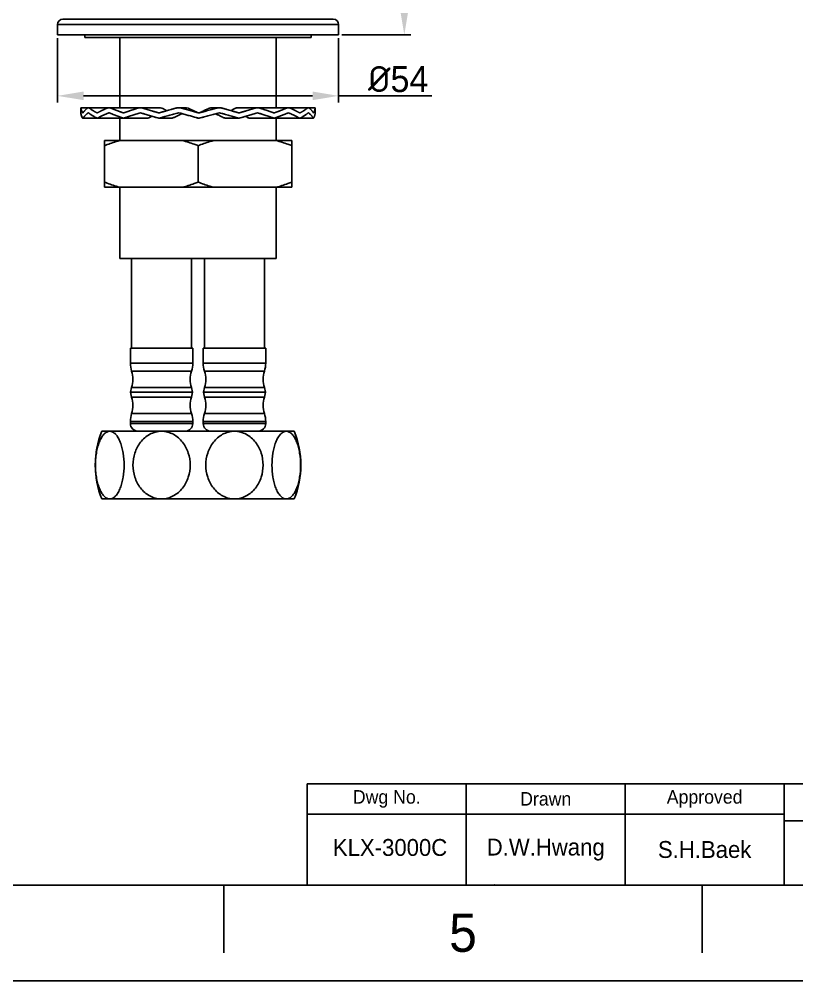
# Model space of a CAD drawing. Extents: x 9520 to 10292, y -16148 to -15602.
# Drawn here: x 9866.9 to 10016.3, y -16148.1 to -15963.3 of the extents above; entities that cross this region are included whole.
import ezdxf

# ---------------------------------------------------------------- set-up
doc = ezdxf.new("R2010")
doc.units = 0
doc.header["$MEASUREMENT"] = 0
doc.layers.get('0').update_dxf_attribs({"linetype": 'CONTINUOUS'})
doc.layers.get('DEFPOINTS').update_dxf_attribs({"linetype": 'CONTINUOUS'})
for name, color, linetype in [('02___PRT_ALL_AXES', 7, 'CONTINUOUS'), ('DIM', 2, 'CONTINUOUS'), ('FORM', 7, 'CONTINUOUS'), ('TEXT', 2, 'CONTINUOUS')]:
    doc.layers.add(name, color=color, linetype=linetype)
doc.styles.get("Standard").update_dxf_attribs({"font": 'Gulim.ttf'})
doc.dimstyles.new('ISO-25', dxfattribs={"dimtxt": 2.5, "dimasz": 2.5, "dimexe": 1.25, "dimexo": 0.625, "dimtad": 1, "dimdec": 1, "dimtxsty": 'Standard', "dimcen": 2.5, "dimadec": 0, "dimazin": 0, "dimtfac": 1, "dimtdec": 1, "dimtmove": 0, "dimatfit": 3, "dimfxl": 1, "dimarcsym": 0})

# ---------------------------------------------------------------- blocks, each defined once
blk = doc.blocks.new('*D20')
at = {"layer": 'DEFPOINTS', "color": 0, "transparency": 16777216}
for p in [(9874.29, -15966.34), (9928.29, -15966.34), (9928.29, -15978.06)]:
    blk.add_point(p, dxfattribs=at)
at = {"layer": 'DIM', "color": 3, "lineweight": -2, "transparency": 16777216}
for p, q in [((9874.29, -15966.96), (9874.29, -15979.31)), ((9928.29, -15966.96), (9928.29, -15979.31)), ((9879.29, -15978.06), (9923.29, -15978.06)), ((9928.29, -15978.06), (9946.22, -15978.06))]:
    blk.add_line(p, q, dxfattribs=at)
at = {"layer": 'DIM', "color": 3, "transparency": 16777216}
for points in [[(9879.29, -15977.23), (9879.29, -15978.89), (9874.29, -15978.06)], [(9923.29, -15977.23), (9923.29, -15978.89), (9928.29, -15978.06)]]:
    blk.add_solid(points, dxfattribs=at)
at = {"layer": 'DIM', "color": 3, "transparency": 16777216, "insert": (9939.75, -15974.87), "char_height": 5, "attachment_point": 5}
blk.add_mtext('{\\fISOCPEUR|b0|i0|c0|p34;%%C}54', dxfattribs=at)
blk = doc.blocks.new('*D24')
at = {"layer": 'DEFPOINTS', "color": 0, "transparency": 16777216}
for p in [(9901.29, -15798.54), (9940.93, -15798.54), (9928.29, -15966.34)]:
    blk.add_point(p, dxfattribs=at)
at = {"layer": 'DIM', "color": 3, "lineweight": -2, "transparency": 16777216}
for p, q in [((9901.92, -15798.54), (9942.18, -15798.54)), ((9940.93, -15961.34), (9940.93, -15803.54)), ((9928.92, -15966.34), (9942.18, -15966.34))]:
    blk.add_line(p, q, dxfattribs=at)
at = {"layer": 'DIM', "color": 3, "transparency": 16777216}
for points in [[(9940.1, -15803.54), (9941.76, -15803.54), (9940.93, -15798.54)], [(9940.1, -15961.34), (9941.76, -15961.34), (9940.93, -15966.34)]]:
    blk.add_solid(points, dxfattribs=at)
at = {"layer": 'DIM', "color": 3, "transparency": 16777216, "insert": (9937.74, -15889.3), "char_height": 5, "attachment_point": 5, "rotation": 90}
blk.add_mtext('167.8', dxfattribs=at)

msp = doc.modelspace()

# ---------------------------------------------------------------- linework, layer by layer
at = {"color": 7, "linetype": 'Continuous'}
for p, q in [((9874.29, -15964.34), (9928.29, -15964.34)), ((9874.29, -15964.34), (9874.29, -15966.34)), ((9875.29, -15963.34), (9927.29, -15963.34)), ((9928.29, -15964.34), (9928.29, -15966.34)), ((9928.29, -15966.34), (9874.29, -15966.34)), ((9879.54, -15966.84), (9879.54, -15966.34)), ((9923.04, -15966.84), (9923.04, -15966.34)), ((9923.04, -15966.84), (9879.54, -15966.84)), ((9886.29, -15966.84), (9886.29, -15980.34)), ((9916.29, -15966.84), (9916.29, -15980.34)), ((9878.79, -15980.34), (9889.69, -15980.34)), ((9878.79, -15980.35), (9878.79, -15980.34)), ((9878.79, -15981.34), (9878.79, -15980.35)), ((9878.79, -15981.34), (9878.79, -15981.36)), ((9890.21, -15980.34), (9893.78, -15980.34)), ((9897.57, -15980.34), (9898.77, -15980.34)), ((9901.14, -15981.26), (9901.04, -15981.21)), ((9904.07, -15980.34), (9905.39, -15980.34)), ((9909.03, -15980.34), (9912.71, -15980.34)), ((9913.06, -15980.34), (9923.79, -15980.34)), ((9923.79, -15980.35), (9923.79, -15980.34)), ((9923.79, -15981.36), (9923.79, -15980.35)), ((9879.1, -15982.34), (9891.59, -15982.34)), ((9886.29, -15982.34), (9886.29, -15986.64)), ((9893.78, -15982.34), (9896.2, -15982.34)), ((9909.17, -15982.34), (9906.63, -15982.34)), ((9923.48, -15982.34), (9911.19, -15982.34)), ((9916.29, -15982.34), (9916.29, -15986.64)), ((9919.29, -15986.64), (9883.29, -15986.64)), ((9883.29, -15995.64), (9883.29, -15986.64)), ((9919.29, -15995.64), (9919.29, -15986.64)), ((9901.29, -15987.64), (9901.29, -15994.64)), ((9883.29, -15995.64), (9919.29, -15995.64)), ((9886.29, -15995.64), (9886.29, -16009.34)), ((9916.29, -15995.64), (9916.29, -16009.34)), ((9916.29, -16009.34), (9886.29, -16009.34)), ((9888.29, -16029.4), (9900.29, -16029.4)), ((9902.29, -16029.4), (9914.29, -16029.4)), ((9888.54, -16030.96), (9900.04, -16030.96)), ((9902.54, -16030.96), (9914.04, -16030.96)), ((9888.53, -16034.1), (9888.32, -16035.02)), ((9900.05, -16034.1), (9888.53, -16034.1)), ((9900.05, -16034.1), (9900.26, -16035.02)), ((9902.53, -16034.1), (9902.32, -16035.02)), ((9914.05, -16034.1), (9902.53, -16034.1)), ((9914.05, -16034.1), (9914.26, -16035.02)), ((9900.26, -16035.02), (9888.32, -16035.02)), ((9888.32, -16035.02), (9888.53, -16035.94)), ((9888.53, -16035.94), (9900.05, -16035.94)), ((9900.26, -16035.02), (9900.05, -16035.94)), ((9914.26, -16035.02), (9902.32, -16035.02)), ((9902.32, -16035.02), (9902.53, -16035.94)), ((9902.53, -16035.94), (9914.05, -16035.94)), ((9914.26, -16035.02), (9914.05, -16035.94)), ((9900.04, -16039.08), (9888.54, -16039.08)), ((9914.04, -16039.08), (9902.54, -16039.08)), ((9900.29, -16040.64), (9888.29, -16040.64)), ((9914.29, -16040.64), (9902.29, -16040.64)), ((9882.79, -16042.52), (9919.79, -16042.52)), ((9882.79, -16055.52), (9919.79, -16055.52))]:
    msp.add_line(p, q, dxfattribs=at)
for p, q in [((9538.7, -16129.74), (10273.83, -16129.74)), ((9906.26, -16129.74), (9906.26, -16142.73)), ((9998.15, -16129.74), (9998.15, -16142.73))]:
    msp.add_line(p, q)
msp.add_lwpolyline([(9520.32, -15602.28), (10292.2, -15602.28), (10292.2, -16148.12), (9520.32, -16148.12)], close=True)
for centre, radius, start, end in [((9875.29, -15964.34), 1, 90, 180), ((9927.29, -15964.34), 1, 0, 90), ((9913.06, -15981.17), 0.835, 90.0821, 99.6607), ((9893.29, -16029.4), 5, 180, 198.1949), ((9895.29, -16029.4), 5, 341.8051, 0), ((9907.29, -16029.4), 5, 180, 198.1949), ((9909.29, -16029.4), 5, 341.8051, 0), ((9893.29, -16040.64), 5, 161.8051, 180), ((9895.29, -16040.64), 5, 0, 18.1949), ((9907.29, -16040.64), 5, 161.8051, 180), ((9909.29, -16040.64), 5, 0, 18.1949)]:
    msp.add_arc(centre, radius, start, end, dxfattribs=at)
for centre, major_axis, start_param, end_param in [((9883.79, -16032.52), (-5, 0), 2.820429, 3.459153), ((9904.79, -16032.52), (0, 5), 1.253236, 1.89196), ((9897.79, -16032.52), (-5, 0), 2.820429, 3.459153), ((9918.79, -16032.52), (5, 0), 2.824032, 3.462756), ((9883.79, -16037.52), (-5, 0), 2.824032, 3.462756), ((9904.79, -16037.52), (0, 5), 1.249633, 1.888357), ((9897.79, -16037.52), (-5, 0), 2.824032, 3.462756), ((9918.79, -16037.52), (5, 0), 2.820429, 3.459153)]:
    msp.add_ellipse(centre, major_axis=major_axis, ratio=1, start_param=start_param, end_param=end_param, dxfattribs=at)
for points, knots in [([(9878.79, -15980.34), (9878.79, -15980.34), (9878.79, -15980.35), (9878.8, -15980.36), (9878.8, -15980.38), (9878.8, -15980.4), (9878.8, -15980.44), (9878.81, -15980.48), (9878.82, -15980.54), (9878.84, -15980.61), (9878.86, -15980.7), (9878.89, -15980.81), (9878.94, -15980.93), (9878.98, -15981.02), (9879.01, -15981.09), (9879.04, -15981.15), (9879.08, -15981.21), (9879.1, -15981.25), (9879.12, -15981.29), (9879.14, -15981.32), (9879.16, -15981.34), (9879.17, -15981.34)], [0, 0, 0, 0, 0.003936, 0.0153, 0.034039, 0.06021, 0.091254, 0.123395, 0.187498, 0.252058, 0.317104, 0.449039, 0.583924, 0.652694, 0.722351, 0.793059, 0.864796, 0.900534, 0.937811, 0.974967, 1, 1, 1, 1]), ([(9879.17, -15982.34), (9879.15, -15982.34), (9879.11, -15982.3), (9879.08, -15982.24), (9879.04, -15982.17), (9879, -15982.09), (9878.94, -15981.98), (9878.89, -15981.84), (9878.86, -15981.73), (9878.83, -15981.64), (9878.82, -15981.57), (9878.81, -15981.52), (9878.8, -15981.47), (9878.8, -15981.44), (9878.8, -15981.4), (9878.8, -15981.38), (9878.79, -15981.36), (9878.79, -15981.35), (9878.79, -15981.34), (9878.79, -15981.34), (9878.79, -15981.34)], [0, 0, 0, 0, 0.050042, 0.121146, 0.19145, 0.260784, 0.396295, 0.528245, 0.657197, 0.720724, 0.783821, 0.846262, 0.877343, 0.908877, 0.941083, 0.970515, 0.982563, 0.991938, 0.99796, 1, 1, 1, 1]), ([(9879.17, -15981.34), (9879.18, -15981.34), (9879.19, -15981.32), (9879.21, -15981.29), (9879.24, -15981.25), (9879.27, -15981.21), (9879.31, -15981.15), (9879.37, -15981.08), (9879.42, -15981.02), (9879.5, -15980.92), (9879.61, -15980.81), (9879.72, -15980.7), (9879.81, -15980.61), (9879.89, -15980.54), (9879.97, -15980.47), (9880.04, -15980.4), (9880.12, -15980.35), (9880.18, -15980.34), (9880.21, -15980.34)], [0, 0, 0, 0, 0.018812, 0.046868, 0.075541, 0.103581, 0.161256, 0.220085, 0.280041, 0.341204, 0.467082, 0.59787, 0.665138, 0.733682, 0.803506, 0.874411, 0.939714, 1, 1, 1, 1]), ([(9880.21, -15981.34), (9880.18, -15981.34), (9880.12, -15981.37), (9880.05, -15981.44), (9879.97, -15981.5), (9879.87, -15981.59), (9879.74, -15981.7), (9879.61, -15981.84), (9879.5, -15981.95), (9879.42, -15982.04), (9879.37, -15982.11), (9879.31, -15982.17), (9879.26, -15982.24), (9879.22, -15982.3), (9879.19, -15982.34), (9879.17, -15982.34)], [0, 0, 0, 0, 0.063259, 0.135497, 0.206842, 0.276529, 0.412253, 0.542835, 0.668414, 0.729376, 0.789126, 0.847746, 0.905184, 0.961157, 1, 1, 1, 1]), ([(9880.21, -15980.34), (9880.24, -15980.34), (9880.31, -15980.35), (9880.4, -15980.4), (9880.49, -15980.47), (9880.58, -15980.54), (9880.68, -15980.61), (9880.81, -15980.7), (9880.98, -15980.81), (9881.16, -15980.93), (9881.31, -15981.02), (9881.42, -15981.09), (9881.54, -15981.15), (9881.66, -15981.22), (9881.78, -15981.29), (9881.86, -15981.34), (9881.9, -15981.34)], [0, 0, 0, 0, 0.046338, 0.098596, 0.156538, 0.215638, 0.275746, 0.336849, 0.46207, 0.59131, 0.657446, 0.724573, 0.792713, 0.861846, 0.932015, 1, 1, 1, 1]), ([(9881.9, -15982.34), (9881.81, -15982.34), (9881.69, -15982.26), (9881.54, -15982.18), (9881.38, -15982.09), (9881.2, -15981.98), (9880.98, -15981.84), (9880.78, -15981.71), (9880.61, -15981.6), (9880.49, -15981.5), (9880.39, -15981.44), (9880.31, -15981.37), (9880.25, -15981.34), (9880.21, -15981.34)], [0, 0, 0, 0, 0.134832, 0.203748, 0.271679, 0.40447, 0.533205, 0.657883, 0.778518, 0.837271, 0.895164, 0.951848, 1, 1, 1, 1]), ([(9881.9, -15981.34), (9881.95, -15981.34), (9882.03, -15981.28), (9882.16, -15981.22), (9882.29, -15981.15), (9882.42, -15981.08), (9882.55, -15981.02), (9882.74, -15980.93), (9882.97, -15980.81), (9883.21, -15980.7), (9883.4, -15980.61), (9883.55, -15980.54), (9883.68, -15980.48), (9883.78, -15980.44), (9883.88, -15980.39), (9884.01, -15980.35), (9884.13, -15980.34), (9884.18, -15980.34)], [0, 0, 0, 0, 0.054531, 0.112355, 0.170961, 0.230385, 0.290608, 0.351641, 0.47608, 0.603664, 0.668621, 0.73435, 0.800843, 0.834379, 0.868045, 0.934337, 1, 1, 1, 1]), ([(9884.18, -15981.34), (9884.07, -15981.34), (9883.86, -15981.44), (9883.56, -15981.57), (9883.26, -15981.7), (9882.97, -15981.84), (9882.69, -15981.97), (9882.47, -15982.08), (9882.29, -15982.17), (9882.18, -15982.23), (9882.1, -15982.27), (9882.03, -15982.31), (9881.97, -15982.33), (9881.92, -15982.34), (9881.9, -15982.34)], [0, 0, 0, 0, 0.13354, 0.26729, 0.39794, 0.52546, 0.649813, 0.770956, 0.830322, 0.888864, 0.917863, 0.946509, 0.97391, 1, 1, 1, 1]), ([(9884.18, -15980.34), (9884.24, -15980.34), (9884.35, -15980.35), (9884.51, -15980.4), (9884.67, -15980.47), (9884.84, -15980.54), (9885.01, -15980.61), (9885.23, -15980.7), (9885.52, -15980.81), (9885.82, -15980.93), (9886.05, -15981.02), (9886.23, -15981.09), (9886.42, -15981.15), (9886.6, -15981.22), (9886.76, -15981.28), (9886.88, -15981.33), (9886.94, -15981.34), (9886.98, -15981.34)], [0, 0, 0, 0, 0.055798, 0.113451, 0.172989, 0.233177, 0.293967, 0.35535, 0.479879, 0.606718, 0.670992, 0.735821, 0.801207, 0.867137, 0.933616, 0.967073, 1, 1, 1, 1]), ([(9886.98, -15982.34), (9886.85, -15982.34), (9886.66, -15982.26), (9886.41, -15982.17), (9886.17, -15982.09), (9885.87, -15981.98), (9885.52, -15981.84), (9885.17, -15981.71), (9884.89, -15981.59), (9884.67, -15981.5), (9884.51, -15981.44), (9884.35, -15981.37), (9884.24, -15981.34), (9884.18, -15981.34)], [0, 0, 0, 0, 0.13162, 0.197527, 0.262889, 0.391929, 0.518693, 0.643132, 0.765202, 0.825319, 0.884869, 0.943745, 1, 1, 1, 1]), ([(9886.98, -15981.34), (9887.04, -15981.34), (9887.17, -15981.29), (9887.36, -15981.22), (9887.55, -15981.15), (9887.75, -15981.08), (9887.94, -15981.02), (9888.21, -15980.93), (9888.54, -15980.81), (9888.88, -15980.7), (9889.15, -15980.61), (9889.36, -15980.54), (9889.53, -15980.48), (9889.67, -15980.44), (9889.81, -15980.39), (9889.99, -15980.35), (9890.14, -15980.34), (9890.21, -15980.34)], [0, 0, 0, 0, 0.058528, 0.118348, 0.178623, 0.239355, 0.300534, 0.362157, 0.486698, 0.612927, 0.676656, 0.740788, 0.805314, 0.837724, 0.870217, 0.935078, 1, 1, 1, 1]), ([(9890.21, -15981.34), (9890.06, -15981.34), (9889.78, -15981.44), (9889.36, -15981.57), (9888.95, -15981.71), (9888.55, -15981.84), (9888.15, -15981.97), (9887.82, -15982.08), (9887.56, -15982.17), (9887.3, -15982.26), (9887.11, -15982.34), (9886.98, -15982.34)], [0, 0, 0, 0, 0.130046, 0.25958, 0.387524, 0.513827, 0.638434, 0.761291, 0.822049, 0.882349, 1, 1, 1, 1]), ([(9889.91, -15980.36), (9889.89, -15980.36), (9889.82, -15980.35), (9889.75, -15980.34), (9889.69, -15980.34)], [0, 0, 0, 0, 0.254347, 1, 1, 1, 1]), ([(9890.21, -15980.34), (9890.28, -15980.34), (9890.43, -15980.35), (9890.65, -15980.4), (9890.86, -15980.47), (9891.08, -15980.54), (9891.3, -15980.61), (9891.59, -15980.7), (9891.96, -15980.81), (9892.33, -15980.93), (9892.63, -15981.02), (9892.86, -15981.09), (9893.09, -15981.15), (9893.32, -15981.22), (9893.51, -15981.28), (9893.66, -15981.33), (9893.74, -15981.34), (9893.78, -15981.34)], [0, 0, 0, 0, 0.059664, 0.119976, 0.180958, 0.242264, 0.303879, 0.365796, 0.49051, 0.616353, 0.679682, 0.743273, 0.807119, 0.871214, 0.935551, 0.967813, 1, 1, 1, 1]), ([(9893.78, -15982.34), (9893.62, -15982.34), (9893.39, -15982.26), (9893.08, -15982.17), (9892.78, -15982.09), (9892.41, -15981.97), (9891.96, -15981.84), (9891.52, -15981.71), (9891.15, -15981.59), (9890.86, -15981.5), (9890.57, -15981.42), (9890.36, -15981.34), (9890.21, -15981.34)], [0, 0, 0, 0, 0.128314, 0.192445, 0.256326, 0.38331, 0.509211, 0.633977, 0.757555, 0.818877, 0.879895, 1, 1, 1, 1]), ([(9895.28, -15980.92), (9895.21, -15980.89), (9895.09, -15980.82), (9894.88, -15980.71), (9894.64, -15980.58), (9894.28, -15980.4), (9893.98, -15980.34), (9893.78, -15980.34)], [0, 0, 0, 0, 0.128512, 0.256424, 0.447195, 0.635813, 1, 1, 1, 1]), ([(9893.78, -15981.34), (9893.82, -15981.34), (9893.9, -15981.33), (9894.05, -15981.28), (9894.24, -15981.22), (9894.48, -15981.15), (9894.71, -15981.09), (9894.94, -15981.02), (9895.26, -15980.93), (9895.65, -15980.81), (9896.05, -15980.7), (9896.36, -15980.61), (9896.6, -15980.54), (9896.8, -15980.48), (9896.96, -15980.44), (9897.12, -15980.39), (9897.32, -15980.35), (9897.49, -15980.34), (9897.57, -15980.34)], [0, 0, 0, 0, 0.03044, 0.06106, 0.122447, 0.184038, 0.245826, 0.307805, 0.369967, 0.494813, 0.62031, 0.683286, 0.746403, 0.809656, 0.841331, 0.873037, 0.936473, 1, 1, 1, 1]), ([(9897.57, -15981.34), (9897.41, -15981.34), (9897.09, -15981.44), (9896.61, -15981.57), (9896.13, -15981.71), (9895.66, -15981.84), (9895.18, -15981.97), (9894.79, -15982.08), (9894.48, -15982.17), (9894.17, -15982.26), (9893.94, -15982.34), (9893.78, -15982.34)], [0, 0, 0, 0, 0.126834, 0.253562, 0.379749, 0.505338, 0.630274, 0.754501, 0.816332, 0.877965, 1, 1, 1, 1]), ([(9897.57, -15980.34), (9897.65, -15980.34), (9897.8, -15980.35), (9898.02, -15980.39), (9898.24, -15980.45), (9898.46, -15980.51), (9898.67, -15980.57), (9898.96, -15980.65), (9899.47, -15980.8), (9900.2, -15981), (9900.79, -15981.17), (9901.08, -15981.25)], [0, 0, 0, 0, 0.061961, 0.124039, 0.186247, 0.248535, 0.310896, 0.373322, 0.49835, 0.748956, 1, 1, 1, 1]), ([(9900.85, -15982.2), (9900.58, -15982.13), (9900.17, -15982.02), (9899.62, -15981.87), (9899.21, -15981.75), (9898.8, -15981.64), (9898.46, -15981.55), (9898.19, -15981.47), (9897.92, -15981.4), (9897.71, -15981.34), (9897.57, -15981.34)], [0, 0, 0, 0, 0.251123, 0.376525, 0.501768, 0.626815, 0.751625, 0.813931, 0.87616, 1, 1, 1, 1]), ([(9901.04, -15981.21), (9900.95, -15981.17), (9900.77, -15981.08), (9900.49, -15980.95), (9900.21, -15980.81), (9899.93, -15980.68), (9899.7, -15980.57), (9899.52, -15980.48), (9899.23, -15980.38), (9898.97, -15980.34), (9898.77, -15980.34)], [0, 0, 0, 0, 0.12562, 0.251177, 0.376635, 0.50196, 0.62714, 0.689656, 0.752065, 1, 1, 1, 1]), ([(9901.08, -15981.25), (9901.15, -15981.26), (9901.25, -15981.29), (9901.38, -15981.33), (9901.45, -15981.34), (9901.48, -15981.34)], [0, 0, 0, 0, 0.499958, 0.749944, 1, 1, 1, 1]), ([(9904.07, -15980.34), (9903.95, -15980.34), (9903.72, -15980.36), (9903.38, -15980.45), (9903.07, -15980.6), (9902.76, -15980.76), (9902.44, -15980.91), (9902.18, -15981.03), (9901.97, -15981.13), (9901.81, -15981.21), (9901.65, -15981.29), (9901.54, -15981.33), (9901.48, -15981.33)], [0, 0, 0, 0, 0.123757, 0.248042, 0.372853, 0.497919, 0.623201, 0.74864, 0.811409, 0.874196, 0.937, 1, 1, 1, 1]), ([(9901.48, -15981.34), (9901.53, -15981.34), (9901.61, -15981.33), (9901.77, -15981.28), (9901.98, -15981.22), (9902.22, -15981.15), (9902.47, -15981.09), (9902.71, -15981.02), (9903.03, -15980.93), (9903.44, -15980.81), (9903.84, -15980.7), (9904.17, -15980.61), (9904.41, -15980.54), (9904.61, -15980.48), (9904.77, -15980.44), (9904.93, -15980.39), (9905.14, -15980.35), (9905.31, -15980.34), (9905.39, -15980.34)], [0, 0, 0, 0, 0.031408, 0.062832, 0.12566, 0.188473, 0.251259, 0.314012, 0.376725, 0.502004, 0.627042, 0.689453, 0.751783, 0.814026, 0.845112, 0.876175, 0.938161, 1, 1, 1, 1]), ([(9905.39, -15981.34), (9905.22, -15981.34), (9904.9, -15981.44), (9904.42, -15981.57), (9903.93, -15981.71), (9903.44, -15981.84), (9902.96, -15981.97), (9902.55, -15982.08), (9902.22, -15982.17), (9901.9, -15982.26), (9901.65, -15982.34), (9901.48, -15982.34)], [0, 0, 0, 0, 0.123678, 0.248137, 0.37295, 0.498062, 0.623417, 0.748961, 0.811785, 0.874637, 1, 1, 1, 1]), ([(9905.39, -15980.34), (9905.47, -15980.34), (9905.64, -15980.35), (9905.88, -15980.4), (9906.12, -15980.47), (9906.36, -15980.54), (9906.6, -15980.61), (9906.91, -15980.7), (9907.3, -15980.81), (9907.7, -15980.93), (9908.01, -15981.02), (9908.24, -15981.09), (9908.47, -15981.15), (9908.7, -15981.22), (9908.9, -15981.28), (9909.05, -15981.33), (9909.13, -15981.34), (9909.17, -15981.34)], [0, 0, 0, 0, 0.063601, 0.127103, 0.19055, 0.253857, 0.317017, 0.380023, 0.505548, 0.630375, 0.692511, 0.754451, 0.81619, 0.877719, 0.939033, 0.969612, 1, 1, 1, 1]), ([(9909.17, -15982.34), (9909.01, -15982.34), (9908.78, -15982.26), (9908.47, -15982.17), (9908.16, -15982.08), (9907.77, -15981.97), (9907.3, -15981.84), (9906.83, -15981.71), (9906.43, -15981.59), (9906.11, -15981.5), (9905.8, -15981.42), (9905.55, -15981.34), (9905.39, -15981.34)], [0, 0, 0, 0, 0.121852, 0.183427, 0.245211, 0.369379, 0.494302, 0.619925, 0.746193, 0.80955, 0.873051, 1, 1, 1, 1]), ([(9909.03, -15980.34), (9908.9, -15980.34), (9908.71, -15980.36), (9908.47, -15980.44), (9908.29, -15980.52), (9908.12, -15980.62), (9907.89, -15980.74), (9907.71, -15980.83), (9907.59, -15980.9)], [0, 0, 0, 0, 0.241303, 0.364586, 0.489741, 0.616364, 0.743658, 1, 1, 1, 1]), ([(9909.17, -15981.34), (9909.21, -15981.34), (9909.29, -15981.33), (9909.44, -15981.28), (9909.63, -15981.22), (9909.85, -15981.15), (9910.08, -15981.09), (9910.3, -15981.02), (9910.6, -15980.93), (9910.97, -15980.81), (9911.34, -15980.7), (9911.63, -15980.61), (9911.84, -15980.54), (9912.02, -15980.48), (9912.17, -15980.44), (9912.31, -15980.39), (9912.49, -15980.35), (9912.63, -15980.34), (9912.71, -15980.34)], [0, 0, 0, 0, 0.032223, 0.064534, 0.128959, 0.193128, 0.257037, 0.320678, 0.384044, 0.509924, 0.634624, 0.696514, 0.758091, 0.819346, 0.849852, 0.880265, 0.940476, 1, 1, 1, 1]), ([(9912.71, -15981.34), (9912.56, -15981.34), (9912.27, -15981.44), (9911.85, -15981.57), (9911.41, -15981.71), (9910.97, -15981.84), (9910.53, -15981.97), (9910.16, -15982.09), (9909.86, -15982.17), (9909.56, -15982.26), (9909.33, -15982.34), (9909.17, -15982.34)], [0, 0, 0, 0, 0.119928, 0.242143, 0.365649, 0.490393, 0.616323, 0.743386, 0.807326, 0.871528, 1, 1, 1, 1]), ([(9912.71, -15980.34), (9912.78, -15980.34), (9912.93, -15980.35), (9913.14, -15980.4), (9913.34, -15980.47), (9913.55, -15980.54), (9913.75, -15980.61), (9914.02, -15980.7), (9914.36, -15980.81), (9914.69, -15980.93), (9914.95, -15981.02), (9915.14, -15981.08), (9915.33, -15981.15), (9915.52, -15981.22), (9915.68, -15981.28), (9915.8, -15981.33), (9915.87, -15981.34), (9915.9, -15981.34)], [0, 0, 0, 0, 0.064964, 0.129878, 0.194849, 0.259432, 0.323606, 0.387363, 0.513603, 0.638097, 0.699675, 0.760793, 0.82145, 0.881635, 0.941351, 0.971042, 1, 1, 1, 1]), ([(9915.9, -15982.34), (9915.77, -15982.34), (9915.58, -15982.26), (9915.33, -15982.17), (9915.07, -15982.08), (9914.75, -15981.97), (9914.35, -15981.84), (9913.95, -15981.71), (9913.61, -15981.59), (9913.34, -15981.5), (9913.06, -15981.42), (9912.85, -15981.34), (9912.71, -15981.34)], [0, 0, 0, 0, 0.117382, 0.177608, 0.238311, 0.361101, 0.485701, 0.612057, 0.740115, 0.804758, 0.869824, 1, 1, 1, 1]), ([(9915.9, -15981.34), (9915.93, -15981.34), (9916, -15981.33), (9916.12, -15981.28), (9916.27, -15981.22), (9916.45, -15981.15), (9916.63, -15981.09), (9916.81, -15981.02), (9917.04, -15980.93), (9917.33, -15980.81), (9917.62, -15980.7), (9917.84, -15980.61), (9918, -15980.54), (9918.14, -15980.48), (9918.25, -15980.44), (9918.35, -15980.39), (9918.49, -15980.35), (9918.6, -15980.34), (9918.65, -15980.34)], [0, 0, 0, 0, 0.032956, 0.066485, 0.1331, 0.199145, 0.264628, 0.329537, 0.393872, 0.520781, 0.64531, 0.706667, 0.767413, 0.827541, 0.857376, 0.887009, 0.944477, 1, 1, 1, 1]), ([(9918.65, -15981.34), (9918.54, -15981.34), (9918.38, -15981.42), (9918.17, -15981.5), (9917.95, -15981.59), (9917.67, -15981.71), (9917.34, -15981.84), (9916.99, -15981.98), (9916.69, -15982.09), (9916.46, -15982.17), (9916.22, -15982.26), (9916.03, -15982.34), (9915.9, -15982.34)], [0, 0, 0, 0, 0.114294, 0.173806, 0.233883, 0.355943, 0.48044, 0.607335, 0.736578, 0.80207, 0.868128, 1, 1, 1, 1]), ([(9918.65, -15980.34), (9918.7, -15980.34), (9918.81, -15980.35), (9918.97, -15980.4), (9919.11, -15980.47), (9919.26, -15980.54), (9919.41, -15980.61), (9919.6, -15980.7), (9919.83, -15980.81), (9920.06, -15980.93), (9920.24, -15981.02), (9920.37, -15981.08), (9920.5, -15981.15), (9920.62, -15981.22), (9920.75, -15981.28), (9920.83, -15981.34), (9920.87, -15981.34)], [0, 0, 0, 0, 0.065648, 0.13201, 0.199349, 0.26597, 0.331808, 0.39685, 0.524536, 0.648988, 0.709995, 0.770169, 0.829523, 0.888039, 0.945745, 1, 1, 1, 1]), ([(9920.87, -15982.34), (9920.85, -15982.34), (9920.81, -15982.33), (9920.75, -15982.31), (9920.69, -15982.27), (9920.6, -15982.23), (9920.5, -15982.17), (9920.32, -15982.08), (9920.1, -15981.97), (9919.83, -15981.84), (9919.55, -15981.7), (9919.31, -15981.59), (9919.11, -15981.5), (9918.91, -15981.42), (9918.76, -15981.34), (9918.65, -15981.34)], [0, 0, 0, 0, 0.025861, 0.053114, 0.081679, 0.110653, 0.16909, 0.228386, 0.349451, 0.473815, 0.601439, 0.732284, 0.798877, 0.866321, 1, 1, 1, 1]), ([(9920.87, -15981.34), (9920.92, -15981.34), (9921, -15981.29), (9921.11, -15981.22), (9921.22, -15981.15), (9921.34, -15981.09), (9921.45, -15981.02), (9921.59, -15980.93), (9921.76, -15980.81), (9921.93, -15980.7), (9922.05, -15980.61), (9922.15, -15980.54), (9922.24, -15980.47), (9922.32, -15980.4), (9922.41, -15980.35), (9922.47, -15980.34), (9922.5, -15980.34)], [0, 0, 0, 0, 0.06803, 0.138455, 0.207803, 0.276132, 0.343419, 0.409691, 0.539126, 0.66445, 0.725571, 0.785675, 0.844762, 0.902688, 0.954499, 1, 1, 1, 1]), ([(9922.5, -15981.34), (9922.47, -15981.34), (9922.41, -15981.37), (9922.33, -15981.44), (9922.24, -15981.51), (9922.12, -15981.6), (9921.96, -15981.71), (9921.76, -15981.84), (9921.55, -15981.98), (9921.37, -15982.09), (9921.23, -15982.17), (9921.13, -15982.23), (9921.05, -15982.27), (9921, -15982.31), (9920.94, -15982.33), (9920.89, -15982.34), (9920.87, -15982.34)], [0, 0, 0, 0, 0.047433, 0.103902, 0.161692, 0.220271, 0.340679, 0.465205, 0.593879, 0.726701, 0.794687, 0.863699, 0.898647, 0.933634, 0.967424, 1, 1, 1, 1]), ([(9922.5, -15980.34), (9922.53, -15980.34), (9922.59, -15980.35), (9922.67, -15980.4), (9922.74, -15980.47), (9922.81, -15980.54), (9922.88, -15980.61), (9922.97, -15980.7), (9923.07, -15980.81), (9923.17, -15980.92), (9923.25, -15981.02), (9923.3, -15981.08), (9923.35, -15981.15), (9923.39, -15981.21), (9923.42, -15981.25), (9923.44, -15981.29), (9923.46, -15981.32), (9923.47, -15981.34), (9923.48, -15981.34)], [0, 0, 0, 0, 0.059384, 0.124379, 0.195396, 0.265372, 0.334067, 0.40147, 0.532504, 0.658612, 0.719896, 0.779977, 0.838944, 0.896771, 0.924875, 0.953634, 0.981825, 1, 1, 1, 1]), ([(9923.48, -15982.34), (9923.46, -15982.34), (9923.43, -15982.3), (9923.4, -15982.24), (9923.35, -15982.17), (9923.3, -15982.11), (9923.24, -15982.04), (9923.17, -15981.95), (9923.07, -15981.84), (9922.94, -15981.7), (9922.83, -15981.59), (9922.73, -15981.5), (9922.66, -15981.44), (9922.59, -15981.37), (9922.53, -15981.34), (9922.5, -15981.34)], [0, 0, 0, 0, 0.037625, 0.093791, 0.151321, 0.21007, 0.269934, 0.331001, 0.456791, 0.587607, 0.723605, 0.793492, 0.86496, 0.93744, 1, 1, 1, 1]), ([(9923.48, -15981.34), (9923.49, -15981.34), (9923.51, -15981.32), (9923.52, -15981.28), (9923.55, -15981.23), (9923.59, -15981.16), (9923.62, -15981.1), (9923.64, -15981.03), (9923.68, -15980.95), (9923.71, -15980.84), (9923.75, -15980.71), (9923.77, -15980.58), (9923.79, -15980.46), (9923.79, -15980.38), (9923.79, -15980.35)], [0, 0, 0, 0, 0.022603, 0.057612, 0.127635, 0.196065, 0.263849, 0.330652, 0.396745, 0.526754, 0.654374, 0.780158, 0.904748, 1, 1, 1, 1]), ([(9923.79, -15981.36), (9923.79, -15981.44), (9923.78, -15981.57), (9923.75, -15981.74), (9923.71, -15981.87), (9923.67, -15981.99), (9923.63, -15982.1), (9923.59, -15982.18), (9923.55, -15982.25), (9923.53, -15982.3), (9923.5, -15982.34), (9923.48, -15982.34)], [0, 0, 0, 0, 0.241558, 0.365592, 0.491527, 0.61992, 0.751261, 0.818319, 0.886256, 0.954284, 1, 1, 1, 1]), ([(9878.79, -15981.41), (9878.79, -15981.49), (9878.81, -15981.62), (9878.84, -15981.78), (9878.88, -15981.9), (9878.92, -15982.02), (9878.96, -15982.12), (9879, -15982.2), (9879.02, -15982.24), (9879.05, -15982.28), (9879.06, -15982.32), (9879.08, -15982.34), (9879.1, -15982.34)], [0, 0, 0, 0, 0.24499, 0.368842, 0.494565, 0.622712, 0.753689, 0.820518, 0.888233, 0.92252, 0.955361, 1, 1, 1, 1]), ([(9891.59, -15982.34), (9891.66, -15982.34), (9891.81, -15982.31), (9892, -15982.2), (9892.2, -15982.09), (9892.34, -15982.01), (9892.41, -15981.97)], [0, 0, 0, 0, 0.238445, 0.488213, 0.743289, 1, 1, 1, 1]), ([(9896.2, -15982.34), (9896.29, -15982.34), (9896.47, -15982.31), (9896.72, -15982.19), (9896.97, -15982.07), (9897.31, -15981.92), (9897.65, -15981.76), (9897.99, -15981.6), (9898.16, -15981.52), (9898.24, -15981.48)], [0, 0, 0, 0, 0.122231, 0.245921, 0.370437, 0.495336, 0.746731, 0.872978, 1, 1, 1, 1]), ([(9901.48, -15982.34), (9901.43, -15982.34), (9901.32, -15982.33), (9901.16, -15982.29), (9901.01, -15982.25), (9900.9, -15982.22), (9900.85, -15982.2)], [0, 0, 0, 0, 0.250005, 0.500018, 0.750022, 1, 1, 1, 1]), ([(9904.65, -15981.51), (9904.81, -15981.59), (9905.06, -15981.7), (9905.39, -15981.85), (9905.63, -15981.97), (9905.84, -15982.06), (9906, -15982.14), (9906.16, -15982.22), (9906.36, -15982.31), (9906.54, -15982.34), (9906.63, -15982.34)], [0, 0, 0, 0, 0.253262, 0.379282, 0.504805, 0.629704, 0.691999, 0.754296, 0.877862, 1, 1, 1, 1]), ([(9910.44, -15982), (9910.5, -15982.04), (9910.59, -15982.09), (9910.72, -15982.16), (9910.84, -15982.23), (9910.99, -15982.31), (9911.13, -15982.34), (9911.19, -15982.34)], [0, 0, 0, 0, 0.256916, 0.384942, 0.512839, 0.761846, 1, 1, 1, 1]), ([(9886.3, -15986.64), (9886.04, -15986.71), (9885.03, -15987), (9884.03, -15987.35), (9883.29, -15987.64)], [0, 0, 0, 0, 0.24933, 1, 1, 1, 1]), ([(9901.29, -15987.64), (9901.04, -15987.54), (9900.05, -15987.17), (9899.05, -15986.85), (9898.28, -15986.64)], [0, 0, 0, 0, 0.250739, 1, 1, 1, 1]), ([(9904.3, -15986.64), (9904.04, -15986.71), (9903.03, -15987), (9902.03, -15987.35), (9901.29, -15987.64)], [0, 0, 0, 0, 0.24933, 1, 1, 1, 1]), ([(9919.29, -15987.64), (9919.04, -15987.54), (9918.05, -15987.17), (9917.05, -15986.85), (9916.28, -15986.64)], [0, 0, 0, 0, 0.250739, 1, 1, 1, 1]), ([(9886.3, -15995.64), (9886.04, -15995.57), (9885.03, -15995.27), (9884.03, -15994.92), (9883.29, -15994.64)], [0, 0, 0, 0, 0.249331, 1, 1, 1, 1]), ([(9901.29, -15994.64), (9901.04, -15994.73), (9900.05, -15995.1), (9899.05, -15995.43), (9898.28, -15995.64)], [0, 0, 0, 0, 0.250738, 1, 1, 1, 1]), ([(9904.3, -15995.64), (9904.04, -15995.57), (9903.03, -15995.27), (9902.03, -15994.92), (9901.29, -15994.64)], [0, 0, 0, 0, 0.249331, 1, 1, 1, 1]), ([(9919.29, -15994.64), (9919.04, -15994.73), (9918.05, -15995.1), (9917.05, -15995.43), (9916.28, -15995.64)], [0, 0, 0, 0, 0.250738, 1, 1, 1, 1]), ([(9884.33, -16042.52), (9884.13, -16042.52), (9883.69, -16042.65), (9883.15, -16043.11), (9882.67, -16043.79), (9882.28, -16044.65), (9881.97, -16045.63), (9881.66, -16047.1), (9881.52, -16049.02), (9881.66, -16050.95), (9881.97, -16052.41), (9882.28, -16053.39), (9882.67, -16054.25), (9883.15, -16054.93), (9883.69, -16055.4), (9884.13, -16055.52), (9884.33, -16055.52)], [0, 0, 0, 0, 0.039919, 0.086103, 0.140809, 0.203418, 0.272332, 0.345824, 0.499998, 0.654155, 0.727636, 0.796547, 0.85916, 0.913876, 0.960078, 1, 1, 1, 1]), ([(9884.33, -16055.52), (9884.53, -16055.52), (9884.97, -16055.4), (9885.52, -16054.93), (9885.99, -16054.25), (9886.38, -16053.39), (9886.69, -16052.41), (9887, -16050.95), (9887.14, -16049.02), (9887, -16047.1), (9886.69, -16045.63), (9886.38, -16044.65), (9885.99, -16043.79), (9885.52, -16043.11), (9884.97, -16042.65), (9884.53, -16042.52), (9884.33, -16042.52)], [0, 0, 0, 0, 0.03992, 0.08611, 0.140817, 0.203424, 0.272334, 0.345822, 0.5, 0.654178, 0.727666, 0.796577, 0.859184, 0.91389, 0.96008, 1, 1, 1, 1]), ([(9894.29, -16042.52), (9893.9, -16042.52), (9893.11, -16042.62), (9891.64, -16043.21), (9890.13, -16044.54), (9889.03, -16046.66), (9888.66, -16049.02), (9889.03, -16051.38), (9890.12, -16053.5), (9891.64, -16054.83), (9893.1, -16055.42), (9893.89, -16055.52), (9894.28, -16055.52)], [0, 0, 0, 0, 0.062616, 0.125244, 0.249935, 0.3749, 0.49996, 0.625006, 0.749958, 0.874677, 0.937353, 1, 1, 1, 1]), ([(9894.28, -16055.52), (9894.68, -16055.52), (9895.47, -16055.42), (9896.93, -16054.84), (9898.45, -16053.51), (9899.55, -16051.38), (9899.92, -16049.02), (9899.55, -16046.66), (9898.45, -16044.54), (9896.94, -16043.21), (9895.47, -16042.62), (9894.68, -16042.52), (9894.29, -16042.52)], [0, 0, 0, 0, 0.062653, 0.125315, 0.249999, 0.374951, 0.500001, 0.62505, 0.750003, 0.874688, 0.937349, 1, 1, 1, 1]), ([(9908.29, -16042.52), (9907.9, -16042.52), (9907.11, -16042.62), (9905.64, -16043.21), (9904.13, -16044.54), (9903.03, -16046.66), (9902.66, -16049.02), (9903.03, -16051.38), (9904.12, -16053.5), (9905.64, -16054.83), (9907.1, -16055.42), (9907.89, -16055.52), (9908.28, -16055.52)], [0, 0, 0, 0, 0.062616, 0.125244, 0.249935, 0.3749, 0.49996, 0.625006, 0.749958, 0.874677, 0.937353, 1, 1, 1, 1]), ([(9908.28, -16055.52), (9908.68, -16055.52), (9909.47, -16055.42), (9910.93, -16054.84), (9912.45, -16053.51), (9913.55, -16051.38), (9913.92, -16049.02), (9913.55, -16046.66), (9912.45, -16044.54), (9910.94, -16043.21), (9909.47, -16042.62), (9908.68, -16042.52), (9908.29, -16042.52)], [0, 0, 0, 0, 0.062653, 0.125315, 0.249999, 0.374951, 0.500001, 0.62505, 0.750003, 0.874688, 0.937349, 1, 1, 1, 1]), ([(9918.25, -16042.52), (9918.05, -16042.52), (9917.61, -16042.65), (9917.06, -16043.11), (9916.59, -16043.79), (9916.2, -16044.65), (9915.89, -16045.63), (9915.58, -16047.1), (9915.44, -16049.02), (9915.58, -16050.95), (9915.89, -16052.41), (9916.2, -16053.39), (9916.59, -16054.25), (9917.06, -16054.93), (9917.61, -16055.4), (9918.05, -16055.52), (9918.25, -16055.52)], [0, 0, 0, 0, 0.03992, 0.086109, 0.140816, 0.203423, 0.272334, 0.345823, 0.5, 0.654178, 0.727667, 0.796577, 0.859184, 0.913891, 0.96008, 1, 1, 1, 1]), ([(9918.25, -16055.52), (9918.45, -16055.52), (9918.89, -16055.4), (9919.44, -16054.93), (9919.91, -16054.25), (9920.3, -16053.39), (9920.61, -16052.41), (9920.92, -16050.95), (9921.06, -16049.02), (9920.92, -16047.1), (9920.61, -16045.63), (9920.3, -16044.65), (9919.91, -16043.79), (9919.44, -16043.11), (9918.89, -16042.65), (9918.45, -16042.52), (9918.25, -16042.52)], [0, 0, 0, 0, 0.03992, 0.08611, 0.140817, 0.203423, 0.272334, 0.345822, 0.5, 0.654178, 0.727666, 0.796576, 0.859183, 0.91389, 0.96008, 1, 1, 1, 1])]:
    msp.add_open_spline(points, degree=3, knots=knots, dxfattribs=at)
msp.add_open_spline([(9901.05, -15982.27), (9901.17, -15982.31), (9901.3, -15982.34), (9901.42, -15982.34)], degree=3, dxfattribs=at)
msp.add_point((9958.25, -16129.74))
at = {"layer": '02___PRT_ALL_AXES', "color": 7, "linetype": 'Continuous'}
for p, q in [((9888.54, -16026.52), (9888.54, -16009.34)), ((9900.04, -16026.52), (9900.04, -16009.34)), ((9902.54, -16026.52), (9902.54, -16009.34)), ((9914.04, -16026.52), (9914.04, -16009.34)), ((9888.29, -16026.52), (9900.29, -16026.52)), ((9888.29, -16026.52), (9888.29, -16029.4)), ((9900.29, -16026.52), (9900.29, -16029.4)), ((9902.29, -16026.52), (9914.29, -16026.52)), ((9902.29, -16026.52), (9902.29, -16029.4)), ((9914.29, -16026.52), (9914.29, -16029.4)), ((9888.29, -16040.64), (9888.29, -16041.02)), ((9888.29, -16041.02), (9900.29, -16041.02)), ((9900.29, -16040.64), (9900.29, -16041.02)), ((9902.29, -16040.64), (9902.29, -16041.02)), ((9902.29, -16041.02), (9914.29, -16041.02)), ((9914.29, -16040.64), (9914.29, -16041.02))]:
    msp.add_line(p, q, dxfattribs=at)
for centre, radius, start, end in [((9889.79, -16041.02), 1.5, 180, 270), ((9898.79, -16041.02), 1.5, 270, 0), ((9903.79, -16041.02), 1.5, 180, 270), ((9912.79, -16041.02), 1.5, 270, 0), ((9899.07, -16049.02), 17.52, 158.2289, 201.7711), ((9903.52, -16049.02), 17.52, 338.2289, 21.7711)]:
    msp.add_arc(centre, radius, start, end, dxfattribs=at)
at = {"layer": 'FORM'}
for p, q in [((9922.28, -16110.24), (10273.83, -16110.24)), ((9922.28, -16110.24), (9922.28, -16129.74)), ((9952.83, -16110.24), (9952.83, -16129.74)), ((9983.37, -16129.74), (9983.37, -16110.24)), ((10013.91, -16129.74), (10013.91, -16110.24)), ((10013.91, -16116.09), (9922.28, -16116.09)), ((10013.91, -16117.39), (10195.85, -16117.39))]:
    msp.add_line(p, q, dxfattribs=at)
at = {"layer": 'TEXT'}
msp.add_point((9983.37, -16116.09), dxfattribs=at)

# ---------------------------------------------------------------- texts
at = {"insert": (9952.21, -16138.93), "char_height": 7.35, "attachment_point": 5}
msp.add_mtext_dynamic_manual_height_columns('5', width=64.98, gutter_width=16.25, heights=[0], dxfattribs=at)
at = {"layer": 'TEXT', "attachment_point": 5}
for s, insert, char_height in [('Dwg No.', (9937.56, -16113.17), 2.599), ('Drawn', (9968.1, -16113.17), 2.599), ('Approved', (9998.64, -16113.17), 2.599), ('KLX-3000C', (9938.19, -16122.52), 3.249), ('D.W.Hwang', (9968.1, -16122.91), 3.249), ('S.H.Baek', (9998.64, -16122.91), 3.249)]:
    msp.add_mtext_dynamic_manual_height_columns(s, width=30.5406, gutter_width=16.25, heights=[0], dxfattribs=dict(at, insert=insert, char_height=char_height))

# ---------------------------------------------------------------- dimensions: what is measured, and where the dimension line sits
at = {"layer": 'DIM'}
dim = msp.add_linear_dim(base=(9940.93, -15798.54), p1=(9928.29, -15966.34), p2=(9901.29, -15798.54), angle=90, dimstyle='ISO-25', override={"dimtxt": 5, "dimasz": 5, "dimdsep": 46, "dimcen": 5, "dimclrd": 3, "dimclre": 3, "dimclrt": 3, "dimfxl": 1.25}, dxfattribs=at)
dim.commit()
dim.dimension.update_dxf_attribs({"geometry": '*D24', "text_midpoint": (9940.93, -15889.3), "dimtype": 160})
dim = msp.add_linear_dim(base=(9928.29, -15978.06), p1=(9874.29, -15966.34), p2=(9928.29, -15966.34), text='{\\fISOCPEUR|b0|i0|c0|p34;%%C}<>', dimstyle='ISO-25', override={"dimtxt": 5, "dimasz": 5, "dimdsep": 46, "dimcen": 5, "dimclrd": 3, "dimclre": 3, "dimclrt": 3, "dimfxl": 1.25}, dxfattribs=at)
dim.commit()
dim.dimension.update_dxf_attribs({"geometry": '*D20', "text_midpoint": (9939.75, -15978.06), "dimtype": 160})

doc.saveas('drawing.dxf')
